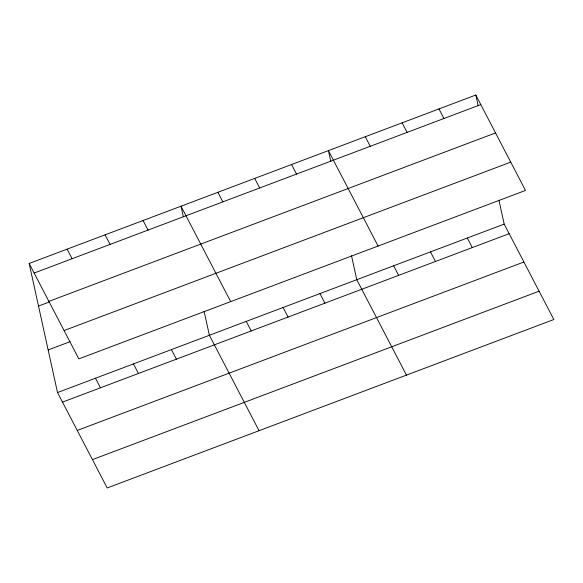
<?xml version="1.0" encoding="UTF-8"?>
<svg xmlns="http://www.w3.org/2000/svg" width="583" height="583" viewBox="0 0 583 583"><rect width="100%" height="100%" fill="white"/><g stroke="black" fill="none" stroke-linecap="round" stroke-linejoin="round"><path stroke-width="0.87" d="M29.15 263.472L475.815 95.036L525.487 190.452L78.822 358.888L29.15 263.472L57.513 392.548L107.185 487.964L553.85 319.528L504.178 224.112L498.917 200.151M34.127 273.041L480.793 104.605M48.877 301.367L495.543 132.931M38.507 306.068L49.475 301.928M64.072 330.561L510.737 162.125M48.156 349.953L70.091 341.682M57.513 392.548L504.178 224.112M62.49 402.117L509.156 233.681M77.24 430.443L523.906 262.007M92.435 459.63L539.1 291.194M438.963 108.934L443.947 118.502M467.326 238.002L472.31 247.571M402.117 122.831L407.094 132.392M430.48 251.9L435.457 261.468M365.264 136.721L370.249 146.289M393.627 265.797L398.612 275.365M378.09 246.041L328.418 150.618L330.758 161.265M406.453 375.109L356.781 279.694L351.513 255.733M291.566 164.515L296.543 174.084M319.929 293.592L324.906 303.16M254.713 178.413L259.697 187.981M283.076 307.489L288.06 317.05M217.867 192.31L222.844 201.878M246.23 321.379L251.207 330.947M230.686 301.622L181.014 206.207L183.353 216.854M259.049 430.699L209.377 335.276L204.116 311.315M143.046 220.52L148.031 230.088M171.409 349.596L176.394 359.164M105.086 234.84L110.063 244.408M133.449 363.909L138.426 373.477M67.118 249.152L72.095 258.721M95.481 378.229L100.458 387.797M475.815 95.036L478.155 105.683"/></g></svg>
